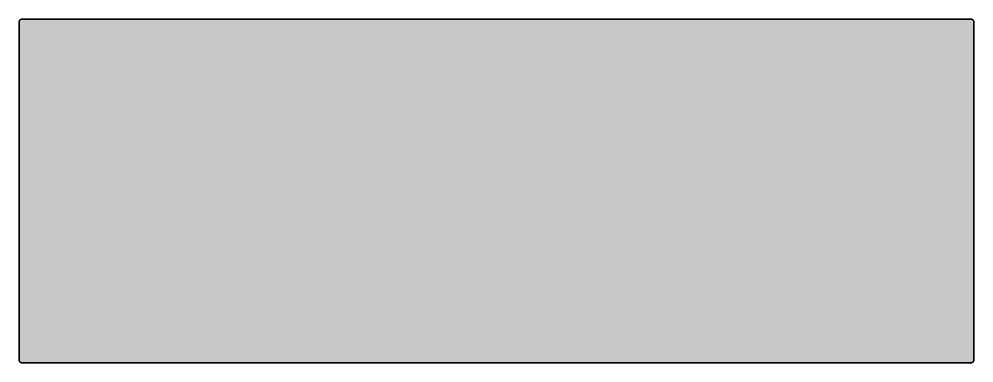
# Model space of a CAD drawing. Header units: millimetres. Extents: x 0 to 4071, y -1539 to 739.
# Drawn here: x 57 to 2557, y -1539 to -639 of the extents above; entities that cross this region are included whole.
import ezdxf

# ---------------------------------------------------------------- set-up
doc = ezdxf.new("R2010")
doc.units = ezdxf.units.MM
doc.layers.add('Blocks', color=7, linetype='Continuous')
doc.layers.add('Blocks$Fill', color=7, linetype='Continuous', true_color=0xffffff)
doc.layers.add('Blocks$Inner', color=7, linetype='Continuous', lineweight=25, true_color=0x007f00)
doc.layers.add('Blocks$Outline', color=7, linetype='Continuous', lineweight=35, true_color=0xff3f3f)

# ---------------------------------------------------------------- blocks, each defined once
blk = doc.blocks.new('CPH 30 Dining Table Top')
at = {"layer": 'Blocks$Fill'}
blk.add_hatch(color=256, dxfattribs=at).paths.add_polyline_path([(2492, 450), (8, 450), (7.7, 450), (7.5, 450), (7.2, 450), (6.9, 449.9), (6.6, 449.9), (6.4, 449.8), (6.1, 449.8), (5.8, 449.7), (5.6, 449.6), (5.3, 449.5), (5.1, 449.4), (4.8, 449.3), (4.6, 449.2), (4.3, 449.1), (4.1, 449), (3.8, 448.8), (3.6, 448.7), (3.4, 448.5), (3.2, 448.4), (3, 448.2), (2.7, 448), (2.5, 447.8), (2.3, 447.7), (2.2, 447.5), (2, 447.3), (1.8, 447), (1.6, 446.8), (1.5, 446.6), (1.3, 446.4), (1.2, 446.2), (1, 445.9), (0.9, 445.7), (0.8, 445.4), (0.7, 445.2), (0.6, 444.9), (0.5, 444.7), (0.4, 444.4), (0.3, 444.2), (0.2, 443.9), (0.2, 443.6), (0.1, 443.4), (0.1, 443.1), (0, 442.8), (0, 442.5), (0, 442.3), (0, 442), (0, -442), (0, -442.3), (0, -442.5), (0, -442.8), (0.1, -443.1), (0.1, -443.4), (0.2, -443.6), (0.2, -443.9), (0.3, -444.2), (0.4, -444.4), (0.5, -444.7), (0.6, -444.9), (0.7, -445.2), (0.8, -445.4), (0.9, -445.7), (1, -445.9), (1.2, -446.2), (1.3, -446.4), (1.5, -446.6), (1.6, -446.8), (1.8, -447), (2, -447.3), (2.2, -447.5), (2.3, -447.7), (2.5, -447.8), (2.7, -448), (3, -448.2), (3.2, -448.4), (3.4, -448.5), (3.6, -448.7), (3.8, -448.8), (4.1, -449), (4.3, -449.1), (4.6, -449.2), (4.8, -449.3), (5.1, -449.4), (5.3, -449.5), (5.6, -449.6), (5.8, -449.7), (6.1, -449.8), (6.4, -449.8), (6.6, -449.9), (6.9, -449.9), (7.2, -450), (7.5, -450), (7.7, -450), (8, -450), (2492, -450), (2492.3, -450), (2492.5, -450), (2492.8, -450), (2493.1, -449.9), (2493.4, -449.9), (2493.6, -449.8), (2493.9, -449.8), (2494.2, -449.7), (2494.4, -449.6), (2494.7, -449.5), (2494.9, -449.4), (2495.2, -449.3), (2495.4, -449.2), (2495.7, -449.1), (2495.9, -449), (2496.2, -448.8), (2496.4, -448.7), (2496.6, -448.5), (2496.8, -448.4), (2497, -448.2), (2497.3, -448), (2497.5, -447.8), (2497.7, -447.7), (2497.8, -447.5), (2498, -447.3), (2498.2, -447), (2498.4, -446.8), (2498.5, -446.6), (2498.7, -446.4), (2498.8, -446.2), (2499, -445.9), (2499.1, -445.7), (2499.2, -445.4), (2499.3, -445.2), (2499.4, -444.9), (2499.5, -444.7), (2499.6, -444.4), (2499.7, -444.2), (2499.8, -443.9), (2499.8, -443.6), (2499.9, -443.4), (2499.9, -443.1), (2500, -442.8), (2500, -442.5), (2500, -442.3), (2500, -442), (2500, 442), (2500, 442.3), (2500, 442.5), (2500, 442.8), (2499.9, 443.1), (2499.9, 443.4), (2499.8, 443.6), (2499.8, 443.9), (2499.7, 444.2), (2499.6, 444.4), (2499.5, 444.7), (2499.4, 444.9), (2499.3, 445.2), (2499.2, 445.4), (2499.1, 445.7), (2499, 445.9), (2498.8, 446.2), (2498.7, 446.4), (2498.5, 446.6), (2498.4, 446.8), (2498.2, 447), (2498, 447.3), (2497.8, 447.5), (2497.7, 447.7), (2497.5, 447.8), (2497.3, 448), (2497, 448.2), (2496.8, 448.4), (2496.6, 448.5), (2496.4, 448.7), (2496.2, 448.8), (2495.9, 449), (2495.7, 449.1), (2495.4, 449.2), (2495.2, 449.3), (2494.9, 449.4), (2494.7, 449.5), (2494.4, 449.6), (2494.2, 449.7), (2493.9, 449.8), (2493.6, 449.8), (2493.4, 449.9), (2493.1, 449.9), (2492.8, 450), (2492.5, 450), (2492.3, 450)], flags=0)
at = {"layer": 'Blocks$Inner'}
blk.add_lwpolyline([(8, 450), (7.7, 450), (7.5, 450), (7.2, 450), (6.9, 449.9), (6.6, 449.9), (6.4, 449.8), (6.1, 449.8), (5.8, 449.7), (5.6, 449.6), (5.3, 449.5), (5.1, 449.4), (4.8, 449.3), (4.6, 449.2), (4.3, 449.1), (4.1, 449), (3.8, 448.8), (3.6, 448.7), (3.4, 448.5), (3.2, 448.4), (3, 448.2), (2.7, 448), (2.5, 447.8), (2.3, 447.7), (2.2, 447.5), (2, 447.3), (1.8, 447), (1.6, 446.8), (1.5, 446.6), (1.3, 446.4), (1.2, 446.2), (1, 445.9), (0.9, 445.7), (0.8, 445.4), (0.7, 445.2), (0.6, 444.9), (0.5, 444.7), (0.4, 444.4), (0.3, 444.2), (0.2, 443.9), (0.2, 443.6), (0.1, 443.4), (0.1, 443.1), (0, 442.8), (0, 442.5), (0, 442.3), (0, 442), (0, -442), (0, -442.3), (0, -442.5), (0, -442.8), (0.1, -443.1), (0.1, -443.4), (0.2, -443.6), (0.2, -443.9), (0.3, -444.2), (0.4, -444.4), (0.5, -444.7), (0.6, -444.9), (0.7, -445.2), (0.8, -445.4), (0.9, -445.7), (1, -445.9), (1.2, -446.2), (1.3, -446.4), (1.5, -446.6), (1.6, -446.8), (1.8, -447), (2, -447.3), (2.2, -447.5), (2.3, -447.7), (2.5, -447.8), (2.7, -448), (3, -448.2), (3.2, -448.4), (3.4, -448.5), (3.6, -448.7), (3.8, -448.8), (4.1, -449), (4.3, -449.1), (4.6, -449.2), (4.8, -449.3), (5.1, -449.4), (5.3, -449.5), (5.6, -449.6), (5.8, -449.7), (6.1, -449.8), (6.4, -449.8), (6.6, -449.9), (6.9, -449.9), (7.2, -450), (7.5, -450), (7.7, -450), (8, -450), (2492, -450), (2492.3, -450), (2492.5, -450), (2492.8, -450), (2493.1, -449.9), (2493.4, -449.9), (2493.6, -449.8), (2493.9, -449.8), (2494.2, -449.7), (2494.4, -449.6), (2494.7, -449.5), (2494.9, -449.4), (2495.2, -449.3), (2495.4, -449.2), (2495.7, -449.1), (2495.9, -449), (2496.2, -448.8), (2496.4, -448.7), (2496.6, -448.5), (2496.8, -448.4), (2497, -448.2), (2497.3, -448), (2497.5, -447.8), (2497.7, -447.7), (2497.8, -447.5), (2498, -447.3), (2498.2, -447), (2498.4, -446.8), (2498.5, -446.6), (2498.7, -446.4), (2498.8, -446.2), (2499, -445.9), (2499.1, -445.7), (2499.2, -445.4), (2499.3, -445.2), (2499.4, -444.9), (2499.5, -444.7), (2499.6, -444.4), (2499.7, -444.2), (2499.8, -443.9), (2499.8, -443.6), (2499.9, -443.4), (2499.9, -443.1), (2500, -442.8), (2500, -442.5), (2500, -442.3), (2500, -442), (2500, 442), (2500, 442.3), (2500, 442.5), (2500, 442.8), (2499.9, 443.1), (2499.9, 443.4), (2499.8, 443.6), (2499.8, 443.9), (2499.7, 444.2), (2499.6, 444.4), (2499.5, 444.7), (2499.4, 444.9), (2499.3, 445.2), (2499.2, 445.4), (2499.1, 445.7), (2499, 445.9), (2498.8, 446.2), (2498.7, 446.4), (2498.5, 446.6), (2498.4, 446.8), (2498.2, 447), (2498, 447.3), (2497.8, 447.5), (2497.7, 447.7), (2497.5, 447.8), (2497.3, 448), (2497, 448.2), (2496.8, 448.4), (2496.6, 448.5), (2496.4, 448.7), (2496.2, 448.8), (2495.9, 449), (2495.7, 449.1), (2495.4, 449.2), (2495.2, 449.3), (2494.9, 449.4), (2494.7, 449.5), (2494.4, 449.6), (2494.2, 449.7), (2493.9, 449.8), (2493.6, 449.8), (2493.4, 449.9), (2493.1, 449.9), (2492.8, 450), (2492.5, 450), (2492.3, 450), (2492, 450)], close=True, dxfattribs=at)
at = {"layer": 'Blocks$Outline'}
for points in [[(8, 450), (7.7, 450)], [(2492, 450), (8, 450)], [(2492.3, 450), (2492, 450)], [(0.1, 443.1), (0, 442.8)], [(0, 442.8), (0, 442.5)], [(0, 442.5), (0, 442.3)], [(0, 442.3), (0, 442)], [(0, 442), (0, -442)], [(0.2, 443.6), (0.1, 443.4)], [(0.1, 443.4), (0.1, 443.1)], [(0.3, 444.2), (0.2, 443.9)], [(0.2, 443.9), (0.2, 443.6)], [(0.4, 444.4), (0.3, 444.2)], [(0.5, 444.7), (0.4, 444.4)], [(0.6, 444.9), (0.5, 444.7)], [(0.7, 445.2), (0.6, 444.9)], [(0.8, 445.4), (0.7, 445.2)], [(0.9, 445.7), (0.8, 445.4)], [(1, 445.9), (0.9, 445.7)], [(1.2, 446.2), (1, 445.9)], [(1.3, 446.4), (1.2, 446.2)], [(1.5, 446.6), (1.3, 446.4)], [(1.6, 446.8), (1.5, 446.6)], [(1.8, 447), (1.6, 446.8)], [(2, 447.3), (1.8, 447)], [(2.2, 447.5), (2, 447.3)], [(2.3, 447.7), (2.2, 447.5)], [(2.5, 447.8), (2.3, 447.7)], [(2.7, 448), (2.5, 447.8)], [(3, 448.2), (2.7, 448)], [(3.2, 448.4), (3, 448.2)], [(3.4, 448.5), (3.2, 448.4)], [(3.6, 448.7), (3.4, 448.5)], [(3.8, 448.8), (3.6, 448.7)], [(4.1, 449), (3.8, 448.8)], [(4.3, 449.1), (4.1, 449)], [(4.6, 449.2), (4.3, 449.1)], [(4.8, 449.3), (4.6, 449.2)], [(5.1, 449.4), (4.8, 449.3)], [(5.3, 449.5), (5.1, 449.4)], [(5.6, 449.6), (5.3, 449.5)], [(5.8, 449.7), (5.6, 449.6)], [(6.1, 449.8), (5.8, 449.7)], [(6.4, 449.8), (6.1, 449.8)], [(6.6, 449.9), (6.4, 449.8)], [(6.9, 449.9), (6.6, 449.9)], [(7.2, 450), (6.9, 449.9)], [(7.5, 450), (7.2, 450)], [(7.7, 450), (7.5, 450)], [(2492.5, 450), (2492.3, 450)], [(2492.8, 450), (2492.5, 450)], [(2493.1, 449.9), (2492.8, 450)], [(2493.4, 449.9), (2493.1, 449.9)], [(2493.6, 449.8), (2493.4, 449.9)], [(2493.9, 449.8), (2493.6, 449.8)], [(2494.2, 449.7), (2493.9, 449.8)], [(2494.4, 449.6), (2494.2, 449.7)], [(2494.7, 449.5), (2494.4, 449.6)], [(2494.9, 449.4), (2494.7, 449.5)], [(2495.2, 449.3), (2494.9, 449.4)], [(2495.4, 449.2), (2495.2, 449.3)], [(2495.7, 449.1), (2495.4, 449.2)], [(2495.9, 449), (2495.7, 449.1)], [(2496.2, 448.8), (2495.9, 449)], [(2496.4, 448.7), (2496.2, 448.8)], [(2496.6, 448.5), (2496.4, 448.7)], [(2496.8, 448.4), (2496.6, 448.5)], [(2497, 448.2), (2496.8, 448.4)], [(2497.3, 448), (2497, 448.2)], [(2497.5, 447.8), (2497.3, 448)], [(2497.7, 447.7), (2497.5, 447.8)], [(2497.8, 447.5), (2497.7, 447.7)], [(2498, 447.3), (2497.8, 447.5)], [(2498.2, 447), (2498, 447.3)], [(2498.4, 446.8), (2498.2, 447)], [(2498.5, 446.6), (2498.4, 446.8)], [(2498.7, 446.4), (2498.5, 446.6)], [(2498.8, 446.2), (2498.7, 446.4)], [(2499, 445.9), (2498.8, 446.2)], [(2499.1, 445.7), (2499, 445.9)], [(2499.2, 445.4), (2499.1, 445.7)], [(2499.3, 445.2), (2499.2, 445.4)], [(2499.4, 444.9), (2499.3, 445.2)], [(2499.5, 444.7), (2499.4, 444.9)], [(2499.6, 444.4), (2499.5, 444.7)], [(2499.7, 444.2), (2499.6, 444.4)], [(2499.8, 443.9), (2499.7, 444.2)], [(2499.8, 443.6), (2499.8, 443.9)], [(2499.9, 443.4), (2499.8, 443.6)], [(2499.9, 443.1), (2499.9, 443.4)], [(2500, 442.8), (2499.9, 443.1)], [(2500, 442.5), (2500, 442.8)], [(2500, 442.3), (2500, 442.5)], [(2500, 442), (2500, 442.3)], [(2500, -442), (2500, 442)], [(0, -442), (0, -442.3)], [(0, -442.3), (0, -442.5)], [(0, -442.5), (0, -442.8)], [(0, -442.8), (0.1, -443.1)], [(0.1, -443.1), (0.1, -443.4)], [(0.1, -443.4), (0.2, -443.6)], [(0.2, -443.6), (0.2, -443.9)], [(0.2, -443.9), (0.3, -444.2)], [(0.3, -444.2), (0.4, -444.4)], [(0.4, -444.4), (0.5, -444.7)], [(0.5, -444.7), (0.6, -444.9)], [(0.6, -444.9), (0.7, -445.2)], [(0.7, -445.2), (0.8, -445.4)], [(0.8, -445.4), (0.9, -445.7)], [(0.9, -445.7), (1, -445.9)], [(1, -445.9), (1.2, -446.2)], [(1.2, -446.2), (1.3, -446.4)], [(1.3, -446.4), (1.5, -446.6)], [(1.5, -446.6), (1.6, -446.8)], [(1.6, -446.8), (1.8, -447)], [(1.8, -447), (2, -447.3)], [(2, -447.3), (2.2, -447.5)], [(2.2, -447.5), (2.3, -447.7)], [(2.3, -447.7), (2.5, -447.8)], [(2.5, -447.8), (2.7, -448)], [(2.7, -448), (3, -448.2)], [(3, -448.2), (3.2, -448.4)], [(3.2, -448.4), (3.4, -448.5)], [(3.4, -448.5), (3.6, -448.7)], [(3.6, -448.7), (3.8, -448.8)], [(3.8, -448.8), (4.1, -449)], [(4.1, -449), (4.3, -449.1)], [(4.3, -449.1), (4.6, -449.2)], [(4.6, -449.2), (4.8, -449.3)], [(4.8, -449.3), (5.1, -449.4)], [(5.1, -449.4), (5.3, -449.5)], [(5.3, -449.5), (5.6, -449.6)], [(5.6, -449.6), (5.8, -449.7)], [(5.8, -449.7), (6.1, -449.8)], [(6.1, -449.8), (6.4, -449.8)], [(6.4, -449.8), (6.6, -449.9)], [(6.6, -449.9), (6.9, -449.9)], [(6.9, -449.9), (7.2, -450)], [(7.2, -450), (7.5, -450)], [(7.5, -450), (7.7, -450)], [(7.7, -450), (8, -450)], [(8, -450), (2492, -450)], [(2492, -450), (2492.3, -450)], [(2492.3, -450), (2492.5, -450)], [(2492.5, -450), (2492.8, -450)], [(2492.8, -450), (2493.1, -449.9)], [(2493.1, -449.9), (2493.4, -449.9)], [(2493.4, -449.9), (2493.6, -449.8)], [(2493.6, -449.8), (2493.9, -449.8)], [(2493.9, -449.8), (2494.2, -449.7)], [(2494.2, -449.7), (2494.4, -449.6)], [(2494.4, -449.6), (2494.7, -449.5)], [(2494.7, -449.5), (2494.9, -449.4)], [(2494.9, -449.4), (2495.2, -449.3)], [(2495.2, -449.3), (2495.4, -449.2)], [(2495.4, -449.2), (2495.7, -449.1)], [(2495.7, -449.1), (2495.9, -449)], [(2495.9, -449), (2496.2, -448.8)], [(2496.2, -448.8), (2496.4, -448.7)], [(2496.4, -448.7), (2496.6, -448.5)], [(2496.6, -448.5), (2496.8, -448.4)], [(2496.8, -448.4), (2497, -448.2)], [(2497, -448.2), (2497.3, -448)], [(2497.3, -448), (2497.5, -447.8)], [(2497.5, -447.8), (2497.7, -447.7)], [(2497.7, -447.7), (2497.8, -447.5)], [(2497.8, -447.5), (2498, -447.3)], [(2498, -447.3), (2498.2, -447)], [(2498.2, -447), (2498.4, -446.8)], [(2498.4, -446.8), (2498.5, -446.6)], [(2498.5, -446.6), (2498.7, -446.4)], [(2498.7, -446.4), (2498.8, -446.2)], [(2498.8, -446.2), (2499, -445.9)], [(2499, -445.9), (2499.1, -445.7)], [(2499.1, -445.7), (2499.2, -445.4)], [(2499.2, -445.4), (2499.3, -445.2)], [(2499.3, -445.2), (2499.4, -444.9)], [(2499.4, -444.9), (2499.5, -444.7)], [(2499.5, -444.7), (2499.6, -444.4)], [(2499.6, -444.4), (2499.7, -444.2)], [(2499.7, -444.2), (2499.8, -443.9)], [(2499.8, -443.6), (2499.9, -443.4)], [(2499.8, -443.9), (2499.8, -443.6)], [(2499.9, -443.1), (2500, -442.8)], [(2499.9, -443.4), (2499.9, -443.1)], [(2500, -442.3), (2500, -442)], [(2500, -442.5), (2500, -442.3)], [(2500, -442.8), (2500, -442.5)]]:
    blk.add_lwpolyline(points, dxfattribs=at)

msp = doc.modelspace()

# ---------------------------------------------------------------- block references
at = {"layer": 'Blocks'}
msp.add_blockref('CPH 30 Dining Table Top', (56.8, -1088.7), dxfattribs=at)

doc.saveas('drawing.dxf')
